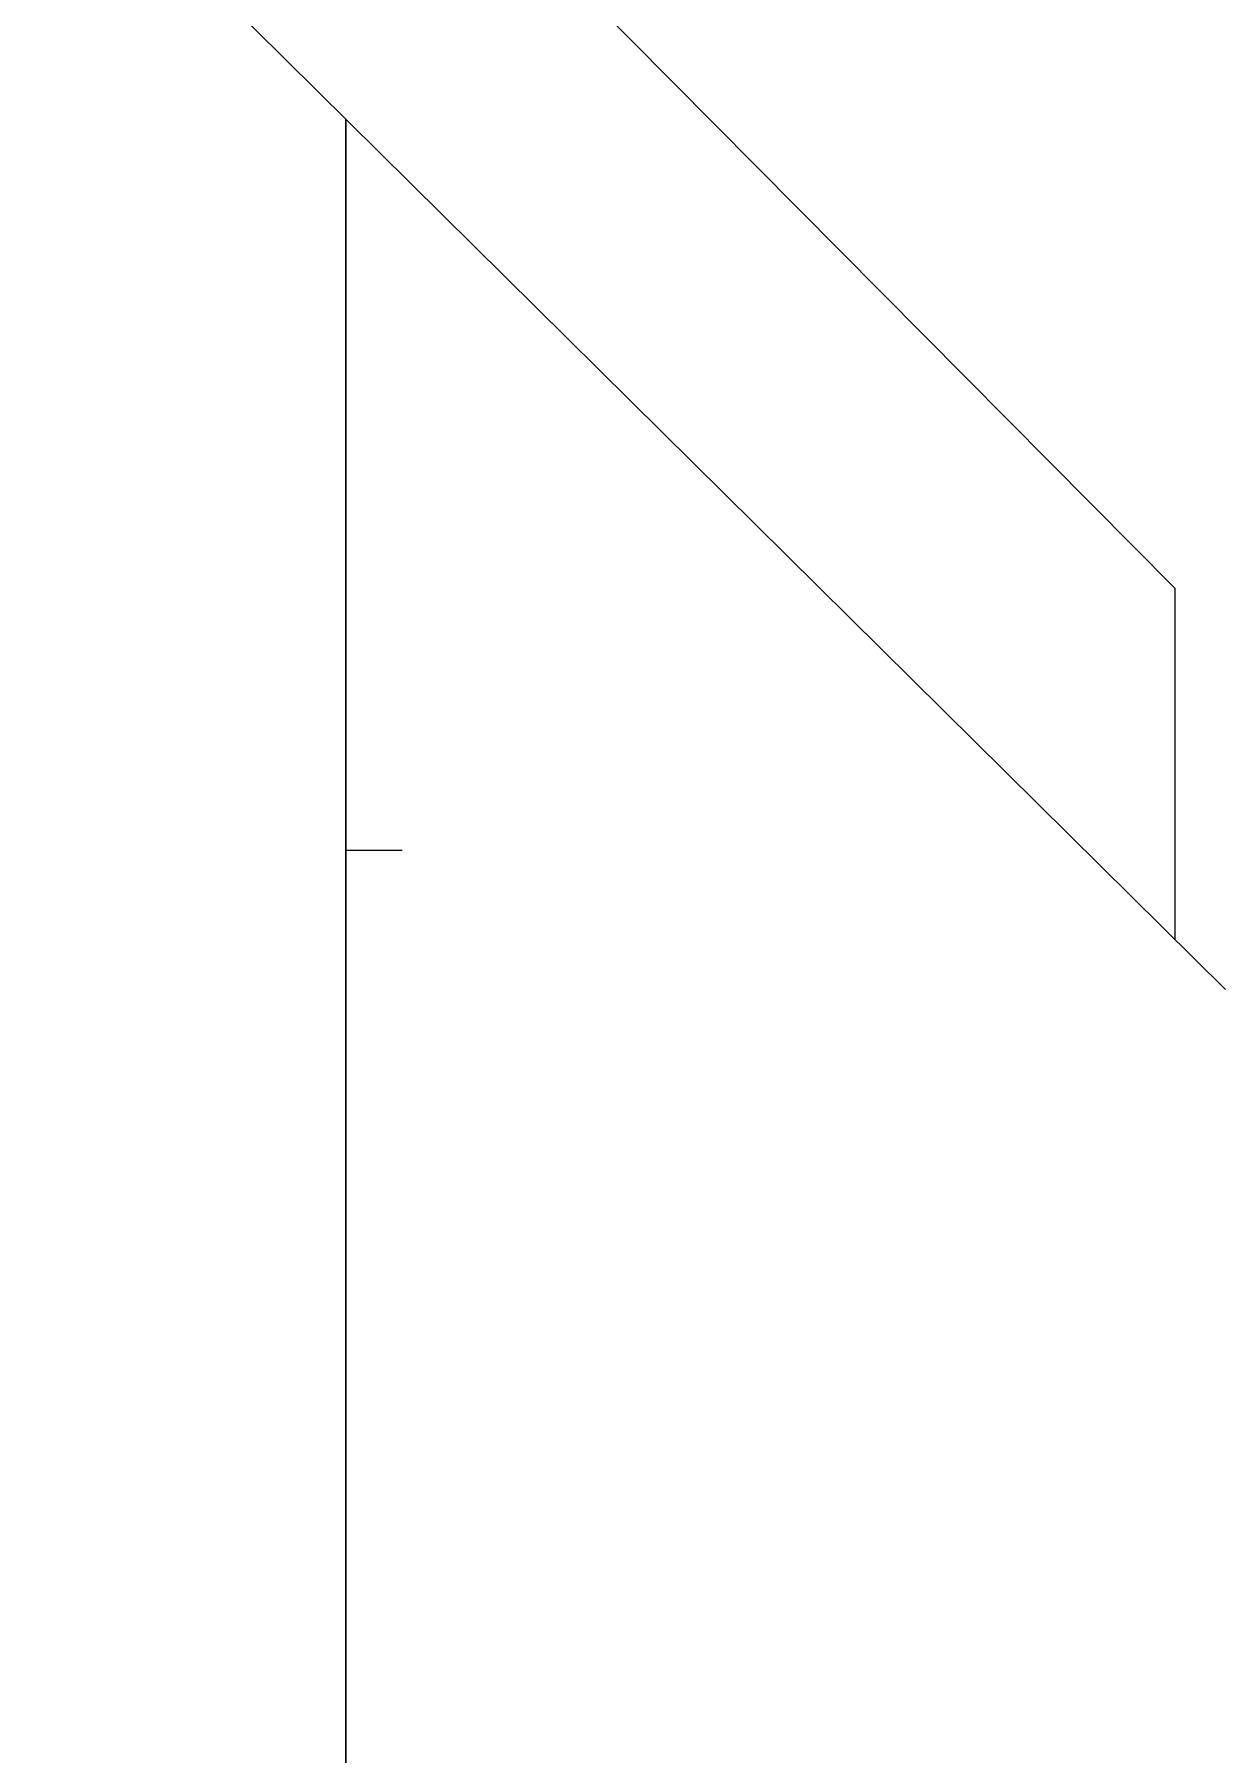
# Model space of a CAD drawing. Header units: centimetres. Extents: x 2280 to 32242, y -4577 to 2534.
# Drawn here: x 24743.1 to 24831.9, y -2784 to -2655.8 of the extents above; entities that cross this region are included whole.
import ezdxf

# ---------------------------------------------------------------- set-up
doc = ezdxf.new("R2010")
doc.units = ezdxf.units.CM
doc.layers.add('dim', color=40, linetype='Continuous', lineweight=0)

msp = doc.modelspace()

# ---------------------------------------------------------------- linework, layer by layer
at = {"layer": 'dim'}
for p, q in [((24509.076, -2375.411), (24828.126, -2697.064)), ((24506.937, -2405.334), (24831.908, -2726.988)), ((24766.339, -2927.064), (24766.339, -2662.088)), ((24766.339, -2662.088), (24766.339, -2977.064)), ((24828.126, -2697.064), (24828.126, -2723.245)), ((24770.532, -2716.62), (24766.339, -2716.62))]:
    msp.add_line(p, q, dxfattribs=at)

doc.saveas('drawing.dxf')
